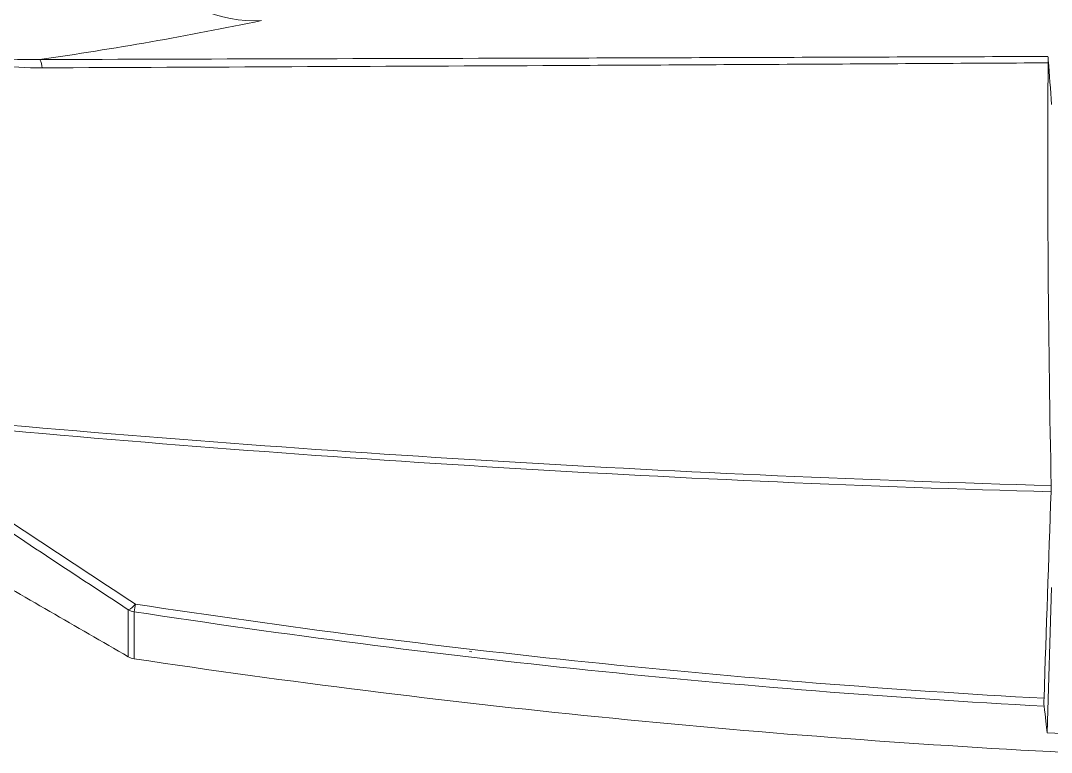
# Model space of a CAD drawing. Extents: x 9.3 to 87, y 1.1 to 68.8.
# Drawn here: x 13.825 to 17.489, y 23.818 to 26.42 of the extents above; entities that cross this region are included whole.
import ezdxf

# ---------------------------------------------------------------- set-up
doc = ezdxf.new("R2010")
doc.units = 0
doc.header["$MEASUREMENT"] = 0
doc.linetypes.add('SLD-Solid', pattern=[0])
doc.layers.add('OBJECT', color=7, linetype='CONTINUOUS')

msp = doc.modelspace()

# ---------------------------------------------------------------- linework, layer by layer
at = {"layer": 'OBJECT', "linetype": 'SLD-Solid', "lineweight": 15}
for p, q in [((17.4737, 23.8871), (17.4894, 24.4041)), ((14.2081, 24.1581), (14.2081, 24.3252)), ((14.2292, 24.3179), (14.2292, 24.1507)), ((15.4211, 24.1767), (15.4287, 24.1758))]:
    msp.add_line(p, q, dxfattribs=at)
for centre, radius, start, end in [((14.6595, 26.9067), 0.4873, 220.8024, 272.5622), ((12.0831, 38.9018), 12.7494, 278.16164, 281.75862), ((13.8609, 27.3758), 1.0947, 255.146, 271.6868), ((13.8447, 26.2512), 0.0571, 0.6428, 32.0329), ((73.4371, 25.9328), 55.9611, 179.65488, 181.19393), ((19.232, 86.8092), 62.067, 264.794903, 268.389962), ((19.1221, 84.2571), 59.5348, 264.679652, 268.426918), ((14.1883, 24.376), 0.0546, 291.2869, 325.6696), ((14.238, 24.3782), 0.0609, 240.5766, 261.6849), ((30.6302, 21.8352), 16.5878, 171.29654, 171.39189), ((19.3051, 57.4929), 33.5334, 261.30095, 266.85036), ((19.3045, 57.449), 33.5176, 261.29064, 266.84981), ((19.3134, 58.0705), 34.2987, 261.47545, 267.03018), ((17.6905, 23.9958), 0.2283, 176.3904, 183.4273)]:
    msp.add_arc(centre, radius, start, end, dxfattribs=at)
for points, knots in [([(13.9018, 26.2519), (13.8468, 26.2516), (13.792, 26.2545), (13.6828, 26.2678), (13.6285, 26.2781), (13.5744, 26.2943)], [0, 0, 0, 0, 0.5, 0.5, 1, 1, 1, 1]), ([(13.8931, 26.2815), (14.4846, 26.2834), (15.0792, 26.2848), (15.9757, 26.2873), (16.2753, 26.2883), (16.8751, 26.2903), (17.1756, 26.2914), (17.4765, 26.2924)], [0, 0, 0, 0, 0.5, 0.5, 0.75, 0.75, 1, 1, 1, 1]), ([(17.477, 26.2698), (17.1767, 26.2681), (16.8769, 26.2663), (16.2783, 26.263), (15.9794, 26.2614), (15.0849, 26.2571), (14.4917, 26.2548), (13.9018, 26.2519)], [0, 0, 0, 0, 0.25, 0.25, 0.5, 0.5, 1, 1, 1, 1]), ([(17.4881, 24.7667), (17.4882, 24.7642), (17.4882, 24.761), (17.488, 24.7536), (17.4879, 24.7493), (17.4877, 24.7447)], [0, 0, 0, 0, 0.5, 0.5, 1, 1, 1, 1]), ([(14.2081, 24.1581), (14.022, 24.2655), (13.836, 24.3729), (13.65, 24.4803), (13.6298, 24.492), (13.6096, 24.5036), (13.5894, 24.5153)], [0.02189748, 0.02189748, 0.02189748, 0.02189748, 0.03826589, 0.03826589, 0.03826589, 0.04004275, 0.04004275, 0.04004275, 0.04004275])]:
    msp.add_open_spline(points, degree=3, knots=knots, dxfattribs=at)
for points in [[(17.4765, 26.2924), (17.4769, 26.288), (17.4772, 26.2835), (17.4776, 26.2791)], [(17.4765, 26.2924), (17.4769, 26.2878), (17.4771, 26.2799), (17.477, 26.2698)], [(17.4776, 26.2791), (17.4818, 26.2268), (17.4858, 26.1744), (17.4895, 26.1219)], [(14.2081, 24.3252), (14.0011, 24.4607), (13.7948, 24.5973), (13.5894, 24.7353)], [(13.6017, 24.7632), (13.8114, 24.6225), (14.0221, 24.4833), (14.2333, 24.3452)], [(17.4626, 24.0101), (17.4708, 24.255), (17.479, 24.4998), (17.4877, 24.7447)], [(14.2292, 24.1507), (14.2217, 24.1518), (14.2146, 24.1543), (14.2081, 24.1581)], [(15.4211, 24.1767), (15.4211, 24.1767), (15.4211, 24.1767), (15.4211, 24.1767)], [(17.4737, 23.8871), (17.4712, 23.9118), (17.4676, 23.9435), (17.4626, 23.9821)], [(17.4737, 23.8871), (17.763, 23.8742), (18.0517, 23.8655), (18.3399, 23.8609)]]:
    msp.add_open_spline(points, degree=3, dxfattribs=at)

doc.saveas('drawing.dxf')
